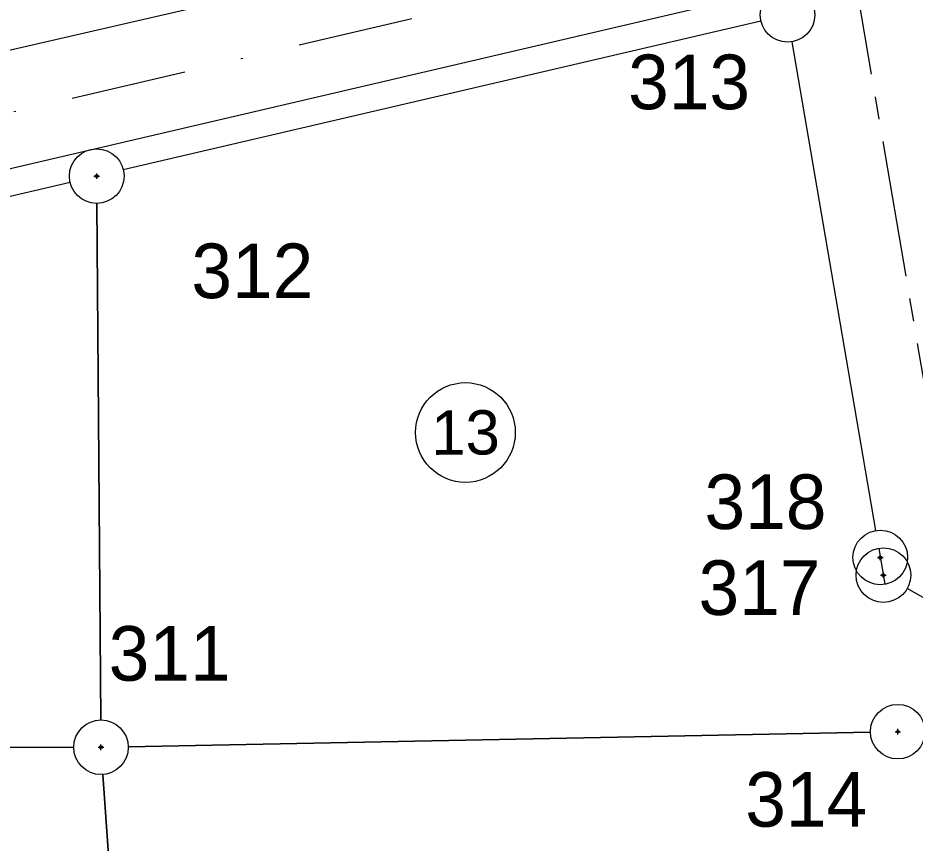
# Model space of a CAD drawing. Header units: metres. Extents: x 610261 to 617471, y 1314831 to 1317846.
# Drawn here: x 614720.95 to 614770.2, y 1316835.44 to 1316880.77 of the extents above; entities that cross this region are included whole.
import ezdxf
from ezdxf.enums import TextEntityAlignment as Align

# ---------------------------------------------------------------- set-up
doc = ezdxf.new("R2010")
doc.units = ezdxf.units.M
doc.header["$PDMODE"] = 34
doc.header["$PDSIZE"] = 0.15
for name, pattern in [('CENTER2', [1.125, 0.75, -0.125, 0.125, -0.125]), ('DASHDOT2', [12.7, 6.35, -3.175, 0, -3.175]), ('HIDDEN2', [4.7625, 3.175, -1.5875])]:
    doc.linetypes.add(name, pattern=pattern)
for name, color, linetype, lineweight in [('24. numeros lotes', 10, 'Continuous', 0), ('36. centro calle', 253, 'DASHDOT2', 0), ('6. calles', 1, 'Continuous', 0), ('NIVEL DE TERRAZA', 8, 'HIDDEN2', 0)]:
    doc.layers.add(name, color=color, linetype=linetype, lineweight=lineweight)
doc.layers.add('CVL_CUADCON_LIN', color=8, linetype='Continuous')
doc.layers.add('Polígono', color=7, linetype='Continuous')
doc.styles.add('ARIAL', font='arial.ttf', dxfattribs={"width": 0.8, "height": 0.039688})

# ---------------------------------------------------------------- blocks, each defined once
blk = doc.blocks.new('232')
at = {"layer": '24. numeros lotes', "lineweight": 0}
blk.add_circle((605614.673, 1318555.229, -155), 2.738, dxfattribs=at)
at = {"layer": '36. centro calle', "lineweight": 0}
blk.add_line((605674.043, 1318592.522), (605527.872, 1318558.325), dxfattribs=at)
at = {"layer": '6. calles', "lineweight": 0}
for p, q in [((605542.028, 1318565.229), (605666.846, 1318594.066)), ((605674.727, 1318589.601), (605557.94, 1318562.278))]:
    blk.add_line(p, q, dxfattribs=at)
at = {"layer": 'NIVEL DE TERRAZA', "color": 8, "linetype": 'CENTER2', "lineweight": 0, "ltscale": 10}
blk.add_line((605640.761, 1318552.728), (605635.502, 1318583.505), dxfattribs=at)
at = {"layer": 'Polígono', "lineweight": 0}
for points in [[(605630.894, 1318577.83), (605595.893, 1318569.653)], [(605637.195, 1318549.844), (605632.607, 1318576.693)], [(605592.972, 1318568.97), (605561.619, 1318561.635)], [(605594.657, 1318539.438), (605594.444, 1318567.811)], [(605594.444, 1318567.811), (605594.657, 1318539.438)], [(605637.361, 1318548.875), (605637.701, 1318546.887)], [(605649.556, 1318540.659), (605638.92, 1318546.66)], [(605596.168, 1318537.967), (605636.905, 1318538.767)], [(605636.905, 1318538.767), (605596.168, 1318537.967)], [(605582.966, 1318537.921), (605593.169, 1318537.936)], [(605593.169, 1318537.936), (605582.966, 1318537.921)], [(605597.461, 1318498.199), (605594.774, 1318536.442)], [(605594.774, 1318536.442), (605597.461, 1318498.199)]]:
    blk.add_lwpolyline(points, dxfattribs=at)
for centre in [(605632.355, 1318578.171), (605594.432, 1318569.311), (605594.432, 1318569.311), (605637.448, 1318548.365), (605637.614, 1318547.397), (605638.405, 1318538.796), (605638.405, 1318538.796), (605594.669, 1318537.938), (605594.669, 1318537.938), (605594.669, 1318537.938), (605594.669, 1318537.938)]:
    blk.add_circle(centre, 1.5, dxfattribs=at)
for p in [(605594.432, 1318569.311), (605594.432, 1318569.311), (605637.448, 1318548.365), (605637.614, 1318547.397), (605638.405, 1318538.796), (605638.405, 1318538.796), (605594.669, 1318537.938), (605594.669, 1318537.938), (605594.669, 1318537.938), (605594.669, 1318537.938)]:
    blk.add_point(p, dxfattribs=at)
at = {"layer": '24. numeros lotes', "lineweight": 0, "style": 'ARIAL'}
blk.add_text('13', height=2.4315, rotation=0.4317, dxfattribs=at).set_placement((605614.673, 1318555.229, -155), align=Align.MIDDLE_CENTER)
at = {"layer": 'Polígono', "lineweight": 0}
for s, p in [('313', (605630.298, 1318575.987)), ('312', (605606.324, 1318565.608)), ('317', (605634.162, 1318548.208))]:
    blk.add_text(s, height=3, dxfattribs=at).set_placement(p, align=Align.TOP_RIGHT)
for s, p in [('318', (605634.491, 1318551.425)), ('311', (605601.785, 1318543.095))]:
    blk.add_text(s, height=3, dxfattribs=at).set_placement(p, align=Align.MIDDLE_RIGHT)
blk.add_text('314', height=3, dxfattribs=at).set_placement((605633.381, 1318532.676), align=Align.BOTTOM_CENTER)

msp = doc.modelspace()

# ---------------------------------------------------------------- block references
at = {"layer": 'CVL_CUADCON_LIN', "lineweight": 0}
msp.add_blockref('232', (9130.84291, -1697.23222), dxfattribs=at)

doc.saveas('drawing.dxf')
